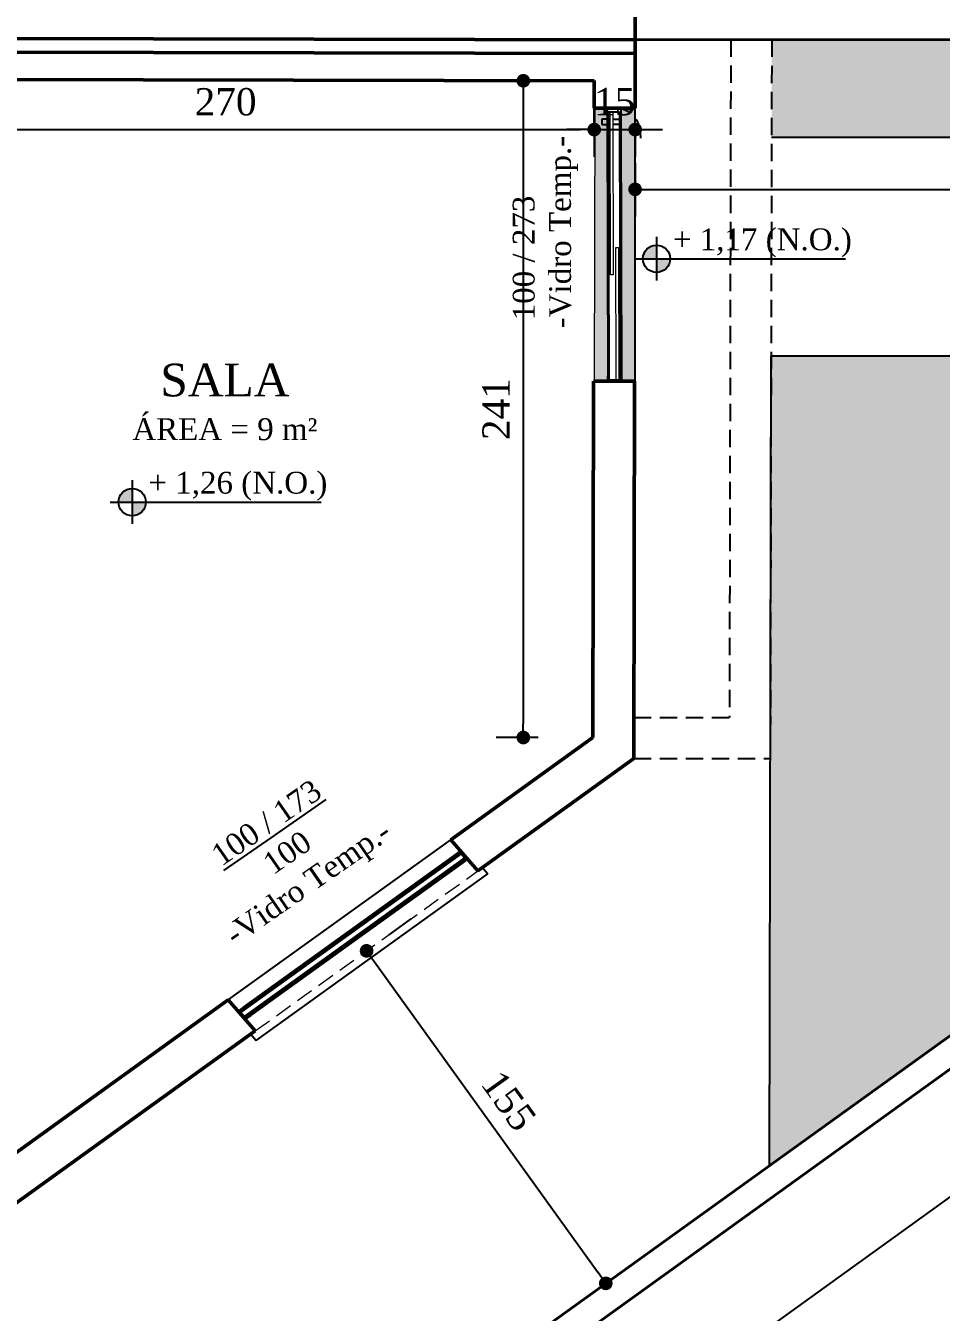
# Model space of a CAD drawing. Header units: millimetres. Extents: x 103208 to 171806, y -164 to 10038.
# Drawn here: x 114980 to 115315.3, y 6473.4 to 6944.5 of the extents above; entities that cross this region are included whole.
import ezdxf

# ---------------------------------------------------------------- set-up
doc = ezdxf.new("R2010")
doc.units = ezdxf.units.MM
doc.linetypes.add('HIDDEN', pattern=[9.525, 6.35, -3.175])
for name, color, linetype in [('ACESSORIOS', 2, 'Continuous'), ('Hachuria - Moveis', 1, 'Continuous'), ('Piso', 55, 'Continuous'), ('PN010', 1, 'Continuous'), ('Portas-Cotas', 2, 'Continuous'), ('Portas-Projeção', 55, 'HIDDEN'), ('Projeção Janela - Viga', 1, 'HIDDEN'), ('Texto', 2, 'Continuous')]:
    doc.layers.add(name, color=color, linetype=linetype)
for name, color, linetype, lineweight in [('Hachura', 1, 'Continuous', 9), ('MEDIDAS', 7, 'Continuous', 0), ('Parede Baixa', 5, 'Continuous', 50), ('Parede Corte', 4, 'Continuous', 40), ('Pisos Externos', 15, 'Continuous', 9), ('Portas - Janelas', 2, 'Continuous', 20), ('Projeção Janela', 15, 'HIDDEN', 9)]:
    doc.layers.add(name, color=color, linetype=linetype, lineweight=lineweight)
doc.styles.add('Valéria', font='romantic.ttf', dxfattribs={"height": 10})
doc.dimstyles.new('Cota - 50', dxfattribs={"dimtxt": 10, "dimasz": 5, "dimexe": 10, "dimexo": 20, "dimgap": 5, "dimtad": 1, "dimtxsty": 'Valéria', "dimblk": 'DOT', "dimcen": 0, "dimclrd": 12, "dimclre": 12, "dimclrt": 2, "dimazin": 2, "dimtfac": 1, "dimtix": 1, "dimtmove": 0, "dimatfit": 3, "dimldrblk": 'DOT', "dimfxl": 1, "dimarcsym": 0})

# ---------------------------------------------------------------- blocks, each defined once
blk = doc.blocks.new('_Dot')
at = {"color": 0, "linetype": 'ByBlock', "lineweight": -2}
blk.add_line((-0.5, 0), (-1, 0), dxfattribs=at)
at = {"color": 0, "linetype": 'ByBlock', "const_width": 0.5}
blk.add_lwpolyline([(-0.25, 0, 1), (0.25, 0, 1)], format="xyb", close=True, dxfattribs=at)
blk = doc.blocks.new('*D650')
at = {"layer": 'Defpoints', "color": 0, "transparency": 16777216}
for p in [(115535.94, 6718.85, 9825), (115634.72, 6581.57), (113095.95, 4963.15, 9825)]:
    blk.add_point(p, dxfattribs=at)
at = {"layer": 'MEDIDAS', "color": 12, "lineweight": -2, "transparency": 16777216}
for p, q in [((115547.62, 6702.61), (115640.56, 6573.45)), ((113198.78, 4828.79), (115630.66, 6578.65)), ((113107.63, 4946.91), (113200.57, 4817.75))]:
    blk.add_line(p, q, dxfattribs=at)
at = {"layer": 'MEDIDAS', "color": 12, "lineweight": -2, "transparency": 16777216, "xscale": 5, "yscale": 5, "zscale": 5}
for p, rotation in [((115634.72, 6581.57), 35.73698977606095), ((113194.73, 4825.87), 215.736989776061)]:
    blk.add_blockref('_Dot', p, dxfattribs=dict(at, rotation=rotation))
at = {"layer": 'MEDIDAS', "color": 2, "transparency": 16777216, "insert": (114408.79, 5711.96), "char_height": 10, "attachment_point": 5, "rotation": 35.737, "style": 'Valéria'}
blk.add_mtext('3006', dxfattribs=at)
blk = doc.blocks.new('*D680')
at = {"color": 12, "lineweight": -2, "transparency": 16777216}
for p, q in [((115183.2, 6906.43), (115178.2, 6906.43)), ((115188.2, 6906.43), (115203.2, 6906.43)), ((115208.2, 6906.43), (115213.2, 6906.43)), ((115188.2, 6904.37), (115188.2, 6896.43)), ((115203.2, 6904.34), (115203.2, 6896.43))]:
    blk.add_line(p, q, dxfattribs=at)
at = {"layer": 'Defpoints', "color": 0, "transparency": 16777216}
for p in [(115188.2, 6924.37, 9825), (115203.2, 6924.34, 9825), (115203.2, 6906.43)]:
    blk.add_point(p, dxfattribs=at)
at = {"color": 12, "lineweight": -2, "transparency": 16777216, "xscale": 5, "yscale": 5, "zscale": 5}
blk.add_blockref('_Dot', (115188.2, 6906.43), dxfattribs=at)
at = {"color": 12, "lineweight": -2, "transparency": 16777216, "xscale": 5, "yscale": 5, "zscale": 5, "rotation": 180}
blk.add_blockref('_Dot', (115203.2, 6906.43), dxfattribs=at)
at = {"color": 2, "transparency": 16777216, "insert": (115195.7, 6916.62), "char_height": 10, "attachment_point": 5, "style": 'Valéria'}
blk.add_mtext('15', dxfattribs=at)
blk = doc.blocks.new('*D712')
at = {"color": 12, "lineweight": -2, "transparency": 16777216}
for p, q in [((115547.62, 6702.61), (115563.98, 6679.87)), ((114824.33, 6159.97), (115554.08, 6685.07)), ((114809.74, 6171.67), (114826.11, 6148.93))]:
    blk.add_line(p, q, dxfattribs=at)
at = {"layer": 'Defpoints', "color": 0, "transparency": 16777216}
for p in [(115535.94, 6718.85, 9825), (115558.14, 6687.99), (114798.06, 6187.91, 9825)]:
    blk.add_point(p, dxfattribs=at)
at = {"color": 12, "lineweight": -2, "transparency": 16777216, "xscale": 5, "yscale": 5, "zscale": 5}
for p, rotation in [((115558.14, 6687.99), 35.73698977606115), ((114820.27, 6157.05), 215.7369897760611)]:
    blk.add_blockref('_Dot', p, dxfattribs=dict(at, rotation=rotation))
at = {"color": 2, "transparency": 16777216, "insert": (115183.26, 6430.77), "char_height": 10, "attachment_point": 5, "rotation": 35.737, "style": 'Valéria'}
blk.add_mtext('908', dxfattribs=at)
blk = doc.blocks.new('*D743')
at = {"color": 12, "lineweight": -2, "transparency": 16777216}
for p, q in [((115588.25, 6901.49), (115588.25, 6874.55)), ((115203.17, 6894.26), (115203.17, 6874.55)), ((115208.17, 6884.55), (115583.25, 6884.55))]:
    blk.add_line(p, q, dxfattribs=at)
at = {"layer": 'Defpoints', "color": 0, "transparency": 16777216}
for p in [(115588.25, 6921.49), (115203.17, 6914.26), (115588.25, 6884.55)]:
    blk.add_point(p, dxfattribs=at)
at = {"color": 12, "lineweight": -2, "transparency": 16777216, "xscale": 5, "yscale": 5, "zscale": 5, "rotation": 180}
blk.add_blockref('_Dot', (115203.17, 6884.55), dxfattribs=at)
at = {"color": 12, "lineweight": -2, "transparency": 16777216, "xscale": 5, "yscale": 5, "zscale": 5}
blk.add_blockref('_Dot', (115588.25, 6884.55), dxfattribs=at)
at = {"color": 2, "transparency": 16777216, "insert": (115395.71, 6894.74), "char_height": 10, "attachment_point": 5, "style": 'Valéria'}
blk.add_mtext('385', dxfattribs=at)
blk = doc.blocks.new('*D744')
at = {"color": 12, "lineweight": -2, "transparency": 16777216}
for p, q in [((114923.2, 6906.43), (115183.2, 6906.43)), ((114918.2, 6904.86), (114918.2, 6896.43)), ((115188.2, 6904.37), (115188.2, 6896.43))]:
    blk.add_line(p, q, dxfattribs=at)
at = {"layer": 'Defpoints', "color": 0, "transparency": 16777216}
for p in [(114918.2, 6924.86, 9825), (115188.2, 6924.37), (115188.2, 6906.43)]:
    blk.add_point(p, dxfattribs=at)
at = {"color": 12, "lineweight": -2, "transparency": 16777216, "xscale": 5, "yscale": 5, "zscale": 5, "rotation": 180}
blk.add_blockref('_Dot', (114918.2, 6906.43), dxfattribs=at)
at = {"color": 12, "lineweight": -2, "transparency": 16777216, "xscale": 5, "yscale": 5, "zscale": 5}
blk.add_blockref('_Dot', (115188.2, 6906.43), dxfattribs=at)
at = {"color": 2, "transparency": 16777216, "insert": (115053.2, 6916.54), "char_height": 10, "attachment_point": 5, "style": 'Valéria'}
blk.add_mtext('270', dxfattribs=at)
blk = doc.blocks.new('*D745')
at = {"color": 12, "lineweight": -2, "transparency": 16777216}
for p, q in [((115168.2, 6924.3), (115152.24, 6924.3)), ((115162.24, 6919.3), (115162.24, 6688.84)), ((115167.7, 6683.84), (115152.24, 6683.84))]:
    blk.add_line(p, q, dxfattribs=at)
at = {"layer": 'Defpoints', "color": 0, "transparency": 16777216}
for p in [(115188.2, 6924.3, 9825), (115162.24, 6683.84), (115187.7, 6683.84, 9825)]:
    blk.add_point(p, dxfattribs=at)
at = {"color": 12, "lineweight": -2, "transparency": 16777216, "xscale": 5, "yscale": 5, "zscale": 5}
for p, rotation in [((115162.24, 6924.3), 90), ((115162.24, 6683.84), 270)]:
    blk.add_blockref('_Dot', p, dxfattribs=dict(at, rotation=rotation))
at = {"color": 2, "transparency": 16777216, "insert": (115152.24, 6804.07), "char_height": 10, "attachment_point": 5, "rotation": 90, "style": 'Valéria'}
blk.add_mtext('241', dxfattribs=at)
blk = doc.blocks.new('*D796')
at = {"color": 12, "lineweight": -2, "transparency": 16777216}
for p, q in [((115121.06, 6617.42), (115112.95, 6611.57)), ((115107.75, 6601.68), (115189.52, 6488.04)), ((115208.67, 6495.66), (115200.56, 6489.82))]:
    blk.add_line(p, q, dxfattribs=at)
at = {"layer": 'Defpoints', "color": 0, "transparency": 16777216}
for p in [(115104.83, 6605.73, 9825), (115192.44, 6483.98, 9825), (115192.44, 6483.98)]:
    blk.add_point(p, dxfattribs=at)
at = {"color": 12, "lineweight": -2, "transparency": 16777216, "xscale": 5, "yscale": 5, "zscale": 5}
for p, rotation in [((115104.83, 6605.73), 125.7361909105379), ((115192.44, 6483.98), 305.7361909105379)]:
    blk.add_blockref('_Dot', p, dxfattribs=dict(at, rotation=rotation))
at = {"color": 2, "transparency": 16777216, "insert": (115156.91, 6550.81), "char_height": 10, "attachment_point": 5, "rotation": 305.7362, "style": 'Valéria'}
blk.add_mtext('155', dxfattribs=at)

msp = doc.modelspace()

# ---------------------------------------------------------------- hatches: boundary and pattern name
h = msp.add_hatch()
h.set_pattern_fill('GRASS2', color=74, scale=15, pattern_type=2)
h.set_pattern_definition([(360, (4.5, 0.3), (15, 15), [2.25, -0.45, 0.6, -0.45, 2.25, -9]), (360, (3.75, 0.75), (15, 15), [1.5, -1.125, 2.25, -1.125, 1.5, -7.5]), (360, (9, 6.75), (15, 15), [1.875, -0.75, 1.875, -10.5]), (360, (1.5, 9.75), (15, 15), [0.75, -1.5, 0.75, -12]), (90, (3, 9.75), (-15, 15), [1.35, -13.65]), (90, (7.5, 0.75), (-15, 15), [1.5, -13.5]), (90, (11.25, 6.75), (-15, 15), [1.5, -13.5]), (45, (9.45, 0.6), (1e-14, 15), [1.5, -19.7132034]), (135, (5.55, 0.6), (-15, 1e-14), [1.5, -19.7132034]), (63.434949, (9, 0.675), (8e-10, 15), [1.5, -32.0410197]), (75.9637565, (8.25, 0.75), (5e-10, 15), [1.5, -60.3465844]), (75.9637565, (12, 6.75), (5e-10, 15), [1.2, -60.6465844]), (75.9637565, (3.3, 9.75), (5e-10, 15), [1.05, -60.7965844]), (104.0362435, (6.75, 0.75), (-5e-10, 15), [1.5, -60.3465844]), (104.0362435, (10.5, 6.75), (-5e-10, 15), [1.2, -60.6465844]), (104.0362435, (2.7, 9.75), (-5e-10, 15), [1.05, -60.7965844]), (116.565051, (6, 0.675), (-6e-09, 15), [1.5, -32.041002])])
h.paths.add_polyline_path([(114113.98302, 6130.51623), (114129.69337, 6130.51623), (114130.21023, 6080.56078), (114111.43073, 6080.54418)])
h.paths.add_polyline_path([(114556.46571, 6133.69417), (114699.11714, 6135.17666), (114626.96018, 6083.25748), (114553.69396, 6083.25748)])
h.paths.add_polyline_path([(115342.35784, 6749.67047), (115342.35784, 6785.06853), (115453.71372, 6785.06853), (115453.71372, 6749.67047)], flags=16)
h.paths.add_polyline_path([(115252.98866, 6823.50796), (115588.27224, 6823.50796), (115588.29965, 6768.56003), (115252.38109, 6527.1075)])
h.paths.add_polyline_path([(115371.61889, 6939.40708), (115373.97064, 6939.35606), (115253.22613, 6939.35606), (115253.22613, 6903.48169), (115588.23067, 6903.48169), (115588.23067, 6939.35606), (115484.29469, 6939.35606), (115481.94294, 6939.40708)])
h.paths.add_polyline_path([(114886.05089, 6337.83425), (114775.80983, 6337.83425), (114778.96668, 6336.69841), (114889.20774, 6336.69841)], flags=16)
h.paths.add_polyline_path([(114144.17055, 5891.60082), (114182.32354, 5891.60082), (114182.32354, 5783.58135), (114144.17055, 5783.58135)], flags=16)
h.paths.add_polyline_path([(114110.71261, 5960.45357), (114467.53102, 5962.38344), (114109.49387, 5704.76456)])
h.paths.add_polyline_path([(114783.66801, 6196.01364), (114789.30961, 6200.07295), (114792.22988, 6196.01437), (115143.37706, 6448.6757), (114678.25446, 6448.6757), (114678.25446, 6196.01364)])
at = {"layer": 'Pisos Externos'}
h = msp.add_hatch(dxfattribs=at)
h.set_pattern_fill('AR-SAND', color=256, scale=0.05, angle=225.0885755)
h.set_pattern_definition([(262.5885755, (122050.5806, -57144.5236), (1.78949214, -1.67100301), [0, -1.9304, 0, -2.159, 0, -2.06375]), (232.5885755, (122050.5806, -57144.5236), (0.95142842, -4.12219834), [0, -1.0414, 0, -1.7399, 0, -0.66675]), (192.5885755, (122051.6835, -57143.4173), (-2.78716461, -2.80597368), [0, -0.635, 0, -2.286, 0, -2.9845]), (182.5885755, (122051.6835, -57143.4173), (-1.90601143, -3.49070464), [0, -0.3175, 0, -1.4986, 0, -1.7145])])
h.paths.add_polyline_path([(115202.8892, 6814.26621), (115203.17458, 6914.26116), (115197.98944, 6914.27179), (115197.99215, 6911.30637), (115198.22008, 6814.2597), (115197.88921, 6814.25447)])
h.paths.add_polyline_path([(115193.29947, 6814.26339), (115193.21939, 6814.54685), (115192.99217, 6911.29463), (115192.98949, 6914.28204), (115188.50099, 6914.29124), (115188.29949, 6814.25165)])
at = {"layer": 'Portas - Janelas'}
h = msp.add_hatch(color=256, dxfattribs=at)
edge = h.paths.add_edge_path()
edge.add_arc((115211.04521, 6859.14266), 5, 90, 180)
edge.add_line((115206.04521, 6859.14266), (115211.04521, 6859.14266))
edge.add_line((115211.04521, 6859.14266), (115211.04521, 6864.14266))
edge = h.paths.add_edge_path()
edge.add_arc((115211.04521, 6859.14266), 5, 270, 360)
edge.add_line((115216.04521, 6859.14266), (115211.04521, 6859.14266))
edge.add_line((115211.04521, 6859.14266), (115211.04521, 6854.14266))
h = msp.add_hatch(color=256, dxfattribs=at)
edge = h.paths.add_edge_path()
edge.add_arc((115018.95473, 6770.03567), 5, 90, 180)
edge.add_line((115013.95473, 6770.03567), (115018.95473, 6770.03567))
edge.add_line((115018.95473, 6770.03567), (115018.95473, 6775.03567))
edge = h.paths.add_edge_path()
edge.add_arc((115018.95473, 6770.03567), 5, 270, 360)
edge.add_line((115023.95473, 6770.03567), (115018.95473, 6770.03567))
edge.add_line((115018.95473, 6770.03567), (115018.95473, 6765.03567))

# ---------------------------------------------------------------- linework, layer by layer
for p, q in [((115588.25998, 6903.52088), (115253.15265, 6903.50796)), ((115252.38109, 6527.1075), (115252.98866, 6823.50796)), ((115588.2835, 6823.50796), (115252.98866, 6823.50796))]:
    msp.add_line(p, q)
at = {"layer": 'ACESSORIOS'}
for p, q in [((115203.1541, 6904.26988), (115203.17458, 6914.26116)), ((115054.15456, 6587.75071, 9825), (115135.68675, 6646.41566, 9825)), ((115064.41586, 6572.95876, 9825), (115149.20934, 6633.97031, 9825)), ((115147.22735, 6636.24008, 9825), (115149.20934, 6633.97031, 9825)), ((115062.43387, 6575.22853, 9825), (115064.41586, 6572.95876, 9825))]:
    msp.add_line(p, q, dxfattribs=at)
at = {"layer": 'Hachura'}
for points in [[(115194.12838, 6853.29714), (115193.98864, 6912.79697)], [(115194.98864, 6912.79932), (115195.12838, 6853.29949), (115194.12838, 6853.29714)], [(115196.21904, 6814.70032), (115196.10489, 6863.30181), (115197.10489, 6863.30416), (115197.21903, 6814.70267)]]:
    msp.add_lwpolyline(points, dxfattribs=at)
at = {"layer": 'Hachuria - Moveis'}
for p, q in [((115192.98522, 6914.25432), (115192.99223, 6911.2669)), ((115193.49223, 6911.26807), (115192.99223, 6911.2669)), ((115197.4887, 6912.77746), (115193.48871, 6912.76807)), ((115193.48871, 6912.76807), (115193.49223, 6911.26807)), ((115197.4887, 6912.77746), (115197.49222, 6911.27747)), ((115197.49222, 6911.27747), (115197.99222, 6911.27864)), ((115197.98525, 6914.24407), (115197.99222, 6911.27864)), ((115193.71552, 6816.19445), (115193.21552, 6816.19327)), ((115193.22007, 6814.25637), (115193.21552, 6816.19327)), ((115193.71904, 6814.69445), (115193.71552, 6816.19445)), ((115197.71551, 6816.20384), (115198.21551, 6816.20502)), ((115197.71903, 6814.70385), (115197.71551, 6816.20384)), ((115198.22008, 6814.2597), (115198.21551, 6816.20502)), ((115197.71903, 6814.70385), (115193.71904, 6814.69445))]:
    msp.add_line(p, q, dxfattribs=at)
for centre in [(115211.04521, 6859.14266), (115018.95473, 6770.03567)]:
    msp.add_circle(centre, 5, dxfattribs=at)
at = {"layer": 'Parede Baixa'}
for p, q in [((115203.17458, 6914.26116), (115203.24649, 6949.34137)), ((114115.38877, 6941.5008, 9825), (115203.22585, 6939.27092, 9825)), ((114115.36494, 6936.50084, 9825), (115203.2156, 6934.27093, 9825)), ((114918.1957, 6924.85515, 9825), (115188.19513, 6924.3017, 9825)), ((115188.17462, 6914.29191), (115188.19528, 6924.37217)), ((115188.17462, 6914.29191), (115203.17458, 6914.26116)), ((115187.70223, 6683.84242), (115187.96963, 6814.29212)), ((115187.96963, 6814.29212), (115202.9696, 6814.26137)), ((115202.68649, 6676.14466), (115202.9696, 6814.26137)), ((115135.68675, 6646.41566, 9825), (115187.70223, 6683.84242, 9825)), ((115145.5967, 6635.06678, 9825), (115202.68649, 6676.14466, 9825)), ((115135.68675, 6646.41566, 9825), (115145.5967, 6635.06678, 9825)), ((114951.20556, 6513.6757, 9825), (115054.15456, 6587.75071, 9825)), ((115054.15456, 6587.75071, 9825), (115064.06451, 6576.40183, 9825)), ((114956.04121, 6498.6757, 9825), (115064.06451, 6576.40183, 9825))]:
    msp.add_line(p, q, dxfattribs=at)
at = {"layer": 'Parede Corte'}
for p, q in [((115203.22599, 6939.34137, 9113.78491), (115588.24942, 6939.45454)), ((114792.22988, 6196.01437, 9825), (115530.44694, 6727.18453, 9825)), ((114798.06368, 6187.90683, 9825), (115535.93758, 6718.84569, 9825))]:
    msp.add_line(p, q, dxfattribs=at)
at = {"layer": 'Piso'}
for p, q in [((115188.15435, 6904.40782), (115188.17462, 6914.29191)), ((115192.99217, 6911.29463), (115193.22007, 6814.25823)), ((115193.71904, 6814.69445), (115193.49217, 6911.2958)), ((115197.49216, 6911.3052), (115197.71903, 6814.70385)), ((115197.99215, 6911.30637), (115198.22008, 6814.2597)), ((115059.79443, 6585.09282, 9825), (115137.65768, 6641.11785, 9825)), ((115060.12477, 6584.71452, 9825), (115137.98801, 6640.73955, 9825)), ((115062.10676, 6582.44475, 9825), (115139.97, 6638.46977, 9825)), ((115062.43709, 6582.06645, 9825), (115140.30033, 6638.09148, 9825))]:
    msp.add_line(p, q, dxfattribs=at)
at = {"layer": 'PN010'}
for p, q in [((115203.20398, 6814.26117, -0.00001), (115203.17458, 6914.26116)), ((115193.99465, 6910.2371), (115190.99466, 6910.2347)), ((115190.99466, 6910.2347), (115190.99626, 6908.2347)), ((115190.99626, 6908.2347), (115193.99934, 6908.24175)), ((115194.99466, 6910.23791), (115197.99465, 6910.24031)), ((115197.99626, 6908.24032), (115194.99936, 6908.23328)), ((115197.99465, 6910.24031), (115197.99626, 6908.24032)), ((115205.1269, 6904.25174), (115205.12213, 6903.25174)), ((115211.04521, 6867.14266), (115211.04521, 6851.14266)), ((115203.04521, 6859.14266), (115280.27496, 6859.14266)), ((115018.95473, 6778.03567), (115018.95473, 6762.03567)), ((115010.95473, 6770.03567), (115088.18449, 6770.03567)), ((115137.65768, 6641.11785, 9825), (115139.28832, 6642.29115, 9825)), ((115058.82445, 6583.16293, 9825), (115139.54132, 6641.24123, 9825)), ((115060.14578, 6581.64974, 9825), (115140.86265, 6639.72805, 9825)), ((115137.65768, 6641.11785, 9825), (115137.98801, 6640.73955, 9825)), ((115137.98801, 6640.73955, 9825), (115139.21099, 6641.61953, 9825)), ((115139.21099, 6641.61953, 9825), (115141.19298, 6639.34975, 9825)), ((115139.97, 6638.46977, 9825), (115141.19298, 6639.34975, 9825)), ((115139.97, 6638.46977, 9825), (115140.30033, 6638.09148, 9825)), ((115140.30033, 6638.09148, 9825), (115141.93098, 6639.26478, 9825)), ((115059.79443, 6585.09282, 9825), (115057.75613, 6583.6262, 9825)), ((115060.12477, 6584.71452, 9825), (115058.49412, 6583.54122, 9825)), ((115058.49412, 6583.54122, 9825), (115060.47611, 6581.27145, 9825)), ((115059.79443, 6585.09282, 9825), (115060.12477, 6584.71452, 9825)), ((115062.43709, 6582.06645, 9825), (115060.39878, 6580.59983, 9825)), ((115062.10676, 6582.44475, 9825), (115060.47611, 6581.27145, 9825)), ((115062.10676, 6582.44475, 9825), (115062.43709, 6582.06645, 9825))]:
    msp.add_line(p, q, dxfattribs=at)
at = {"layer": 'Portas - Janelas'}
msp.add_line((115188.29593, 6814.25678), (115188.50099, 6914.29124), dxfattribs=at)
at = {"layer": 'Portas-Projeção'}
msp.add_arc((115195.88812, 6904.99499), 9.26863, 355.4005154, 91.3206275, dxfattribs=at)
at = {"layer": 'Projeção Janela'}
msp.add_line((115064.06451, 6576.40183, 9825), (115145.5967, 6635.06678, 9825), dxfattribs=at)
at = {"layer": 'Projeção Janela - Viga'}
for p, q in [((115238.22616, 6939.38681, 7930.24528), (115237.71731, 6691.14466, 451.0057)), ((115253.22613, 6939.35606, 7930.24528), (115252.68659, 6676.14466)), ((115202.68649, 6691.14466), (115237.71731, 6691.14466)), ((115202.68649, 6676.14466), (115252.68659, 6676.14466))]:
    msp.add_line(p, q, dxfattribs=at)

# ---------------------------------------------------------------- texts
at = {"layer": 'Portas-Cotas', "insert": (115170.31271, 6868.8917, 478885.04118), "char_height": 8, "attachment_point": 5, "rotation": 90.0794282, "style": 'Valéria'}
msp.add_mtext('\\pxi-2.3669;100 / 273\\P\\pi0;-Vidro Temp.-', dxfattribs=at)
at = {"layer": 'Portas-Cotas', "insert": (115052.93388, 6820.74488), "char_height": 12, "attachment_point": 2, "style": 'Valéria'}
msp.add_mtext('SALA\\P{\\H0.6667x;ÁREA = 9 m²}', dxfattribs=at)
at = {"layer": 'Portas-Cotas', "insert": (115004.1655, 6613.31102), "char_height": 8, "attachment_point": 1, "rotation": 34.7100727, "style": 'Valéria'}
msp.add_mtext_dynamic_manual_height_columns('\\pxqc;{\\L100 / 173\\P}100\\P-Vidro Temp.-', width=150, gutter_width=50, heights=[0], dxfattribs=at)
at = {"layer": 'Texto', "char_height": 8, "attachment_point": 1, "style": 'Valéria'}
for s, insert in [('+ 1,17 (N.O.)', (115217.00869, 6870.24917)), ('+ 1,26 (N.O.)', (115024.91822, 6781.14218))]:
    msp.add_mtext(s, dxfattribs=dict(at, insert=insert))

# ---------------------------------------------------------------- dimensions: what is measured, and where the dimension line sits
for base, p1, p2, picture, middle in [((115188.19528, 6906.42793), (114918.1957, 6924.85515, 9825), (115188.19528, 6924.37217), '*D744', (115053.19549, 6916.53888)), ((115203.19525, 6906.42793, -9825), (115188.19528, 6924.37217), (115203.19525, 6924.34142), '*D680', (115195.69526, 6916.62024, -9825))]:
    dim = msp.add_linear_dim(base=base, p1=p1, p2=p2, dimstyle='Cota - 50')
    dim.commit()
    dim.dimension.update_dxf_attribs({"geometry": picture, "text_midpoint": middle})
dim = msp.add_linear_dim(base=(115162.24458, 6683.84242), p1=(115188.19513, 6924.3017, 9825), p2=(115187.70223, 6683.84242, 9825), angle=90, text='241', dimstyle='Cota - 50')
dim.commit()
dim.dimension.update_dxf_attribs({"geometry": '*D745', "text_midpoint": (115152.24458, 6804.07206)})
dim = msp.add_linear_dim(base=(115588.2547, 6884.5524), p1=(115203.17458, 6914.26116), p2=(115588.2547, 6921.48771), text='385', dimstyle='Cota - 50')
dim.commit()
dim.dimension.update_dxf_attribs({"geometry": '*D743', "text_midpoint": (115395.71464, 6894.74471)})
for p1, p2, distance, text, picture, middle in [((114798.06368, 6187.90683, 9825), (115535.93758, 6718.84569, 9825), -38.01692, '908', '*D712', (115183.26499, 6430.77282)), ((115104.83061, 6605.73431, 9825), (115192.43871, 6483.97709, 9825), 0, '155', '*D796', (115156.90791, 6550.80856))]:
    dim = msp.add_aligned_dim(p1=p1, p2=p2, distance=distance, text=text, dimstyle='Cota - 50')
    dim.commit()
    dim.dimension.update_dxf_attribs({"geometry": picture, "text_midpoint": middle})
at = {"layer": 'MEDIDAS'}
dim = msp.add_aligned_dim(p1=(113095.94746, 4963.1452, 9825), p2=(115535.93758, 6718.84569, 9825), distance=-169.12081, dimstyle='Cota - 50', dxfattribs=at)
dim.commit()
dim.dimension.update_dxf_attribs({"geometry": '*D650', "text_midpoint": (114408.79308, 5711.9561)})

doc.saveas('drawing.dxf')
